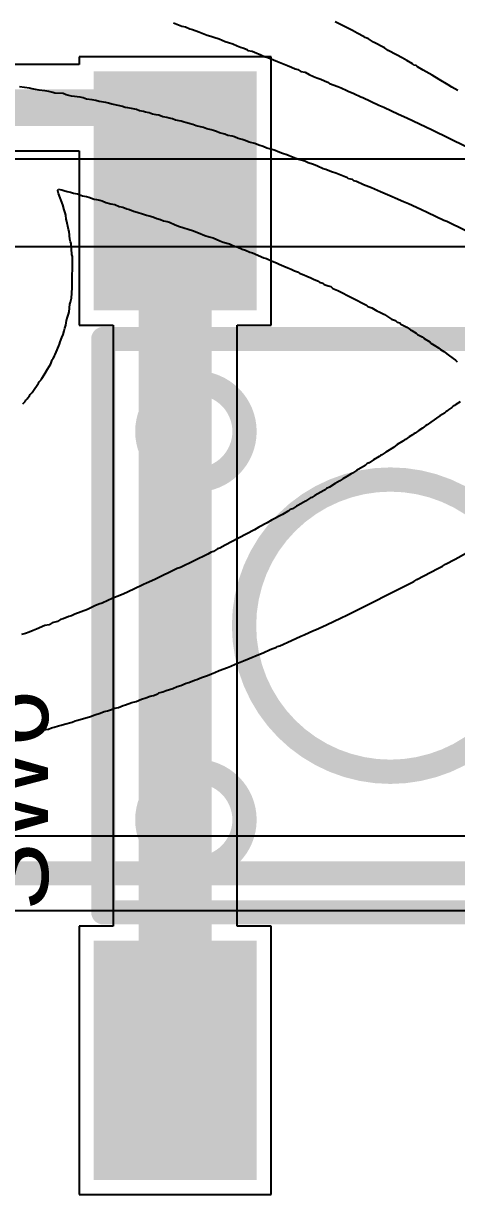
# Model space of a CAD drawing. Header units: inches. Extents: x 0 to 211, y 0 to 201.
# Drawn here: x 3.0734 to 3.2517, y 0.6436 to 1.1262 of the extents above; entities that cross this region are included whole.
import ezdxf

# ---------------------------------------------------------------- set-up
doc = ezdxf.new("R2010")
doc.units = ezdxf.units.IN
doc.header["$MEASUREMENT"] = 0
for name, color, linetype in [('Bottom Layer', 5, 'Continuous'), ('Bottom Overlay', 54, 'Continuous'), ('Layer 2', 76, 'Continuous'), ('Top Layer', 1, 'Continuous'), ('Top Overlay', 2, 'Continuous'), ('Top Paste', 8, 'Continuous'), ('Top Solder', 216, 'Continuous')]:
    doc.layers.add(name, color=color, linetype=linetype)
doc.styles.add('Arial', font='', dxfattribs={"height": 0.2})
doc.styles.get('Arial').set_extended_font_data('Arial')

# ---------------------------------------------------------------- blocks, each defined once
blk = doc.blocks.new('TS_1002S_12026C_80')
at = {"layer": 'Top Layer'}
for points in [[(-0.22441, 0.11811), (-0.13385, 0.11811), (-0.13385, 0.05906), (-0.22441, 0.05906)], [(0.13385, 0.1181), (0.22441, 0.1181), (0.22441, 0.05905), (0.13385, 0.05905)], [(-0.22441, -0.05906), (-0.13385, -0.05906), (-0.13385, -0.11811), (-0.22441, -0.11811)], [(0.13385, -0.05906), (0.22441, -0.05906), (0.22441, -0.11811), (0.13385, -0.11811)]]:
    blk.add_hatch(color=1, dxfattribs=at).paths.add_polyline_path(points)
at = {"layer": 'Top Paste'}
for points in [[(-0.22441, 0.11811), (-0.13385, 0.11811), (-0.13385, 0.05906), (-0.22441, 0.05906)], [(0.13385, 0.1181), (0.22441, 0.1181), (0.22441, 0.05905), (0.13385, 0.05905)], [(-0.22441, -0.05906), (-0.13385, -0.05906), (-0.13385, -0.11811), (-0.22441, -0.11811)], [(0.13385, -0.05906), (0.22441, -0.05906), (0.22441, -0.11811), (0.13385, -0.11811)]]:
    blk.add_hatch(color=8, dxfattribs=at).paths.add_polyline_path(points)
at = {"layer": 'Top Solder'}
for points in [[(-0.22841, 0.12211), (-0.12985, 0.12211), (-0.12985, 0.05506), (-0.22841, 0.05506)], [(0.12985, 0.1221), (0.22841, 0.1221), (0.22841, 0.05505), (0.12985, 0.05505)], [(-0.22841, -0.05506), (-0.12985, -0.05506), (-0.12985, -0.12211), (-0.22841, -0.12211)], [(0.12985, -0.05506), (0.22841, -0.05506), (0.22841, -0.12211), (0.12985, -0.12211)]]:
    blk.add_hatch(color=216, dxfattribs=at).paths.add_polyline_path(points)
at = {"layer": 'Top Overlay'}
for points in [[(0.11811, 0.11811, 0.01, 0.01, 0), (-0.11811, 0.11811, 0.01, 0.01, 0)], [(-0.11811, -0.11811, 0.01, 0.01, 0), (-0.11811, 0.11811, 0.01, 0.01, 0)], [(0.11811, -0.11811, 0.01, 0.01, 0), (0.11811, 0.11811, 0.01, 0.01, 0)], [(0.11811, -0.11811, 0.01, 0.01, 0), (-0.11811, -0.11811, 0.01, 0.01, 0)]]:
    blk.add_lwpolyline(points, format="xyseb", dxfattribs=at)
for points in [[(-0.12061, 0.11811, 0.005, 0.005, 1), (-0.11561, 0.11811, 0.005, 0.005, 1)], [(-0.12061, 0.11811, 0.005, 0.005, 1), (-0.11561, 0.11811, 0.005, 0.005, 1)], [(0.11561, 0.11811, 0.005, 0.005, 1), (0.12061, 0.11811, 0.005, 0.005, 1)], [(0.11561, 0.11811, 0.005, 0.005, 1), (0.12061, 0.11811, 0.005, 0.005, 1)], [(-0.05992, 0.07994, 0.01, 0.01, 1), (-0.09992, 0.07994, 0.01, 0.01, 1)], [(0.1, 0.07999, 0.01, 0.01, 1), (0.06, 0.07999, 0.01, 0.01, 1)], [(-0.10242, 0.07994, 0.005, 0.005, 1), (-0.09742, 0.07994, 0.005, 0.005, 1)], [(-0.06242, 0.07994, 0.005, 0.005, 1), (-0.05742, 0.07994, 0.005, 0.005, 1)], [(0.0575, 0.07999, 0.005, 0.005, 1), (0.0625, 0.07999, 0.005, 0.005, 1)], [(0.0975, 0.07999, 0.005, 0.005, 1), (0.1025, 0.07999, 0.005, 0.005, 1)], [(0.06021, 0, 0.01, 0.01, 1), (-0.06021, 0, 0.01, 0.01, 1)], [(-0.06271, 0, 0.005, 0.005, 1), (-0.05771, 0, 0.005, 0.005, 1)], [(0.05771, 0, 0.005, 0.005, 1), (0.06271, 0, 0.005, 0.005, 1)], [(-0.06, -0.08001, 0.01, 0.01, 1), (-0.1, -0.08001, 0.01, 0.01, 1)], [(0.1, -0.08001, 0.01, 0.01, 1), (0.06, -0.08001, 0.01, 0.01, 1)], [(-0.1025, -0.08001, 0.005, 0.005, 1), (-0.0975, -0.08001, 0.005, 0.005, 1)], [(-0.0625, -0.08001, 0.005, 0.005, 1), (-0.0575, -0.08001, 0.005, 0.005, 1)], [(0.0575, -0.08001, 0.005, 0.005, 1), (0.0625, -0.08001, 0.005, 0.005, 1)], [(0.0975, -0.08001, 0.005, 0.005, 1), (0.1025, -0.08001, 0.005, 0.005, 1)], [(-0.12061, -0.11811, 0.005, 0.005, 1), (-0.11561, -0.11811, 0.005, 0.005, 1)], [(-0.12061, -0.11811, 0.005, 0.005, 1), (-0.11561, -0.11811, 0.005, 0.005, 1)], [(0.11561, -0.11811, 0.005, 0.005, 1), (0.12061, -0.11811, 0.005, 0.005, 1)], [(0.11561, -0.11811, 0.005, 0.005, 1), (0.12061, -0.11811, 0.005, 0.005, 1)]]:
    blk.add_lwpolyline(points, format="xyseb", close=True, dxfattribs=at)

msp = doc.modelspace()

# ---------------------------------------------------------------- linework, layer by layer
at = {"layer": 'Bottom Layer'}
for p, q in [((3.38111, 0.79129), (1.78162, 0.79129)), ((1.78162, 0.76071), (3.38062, 0.76071))]:
    msp.add_line(p, q, dxfattribs=at)
msp.add_lwpolyline([(1.78162, 0.776, 0.01, 0.01, 0), (3.39617, 0.776, 0.01, 0.01, 0)], format="xyseb", dxfattribs=at)
at = {"layer": 'Bottom Overlay'}
for p, q in [((3.13513, 1.12635), (3.13854, 1.12504)), ((3.13854, 1.12504), (3.14012, 1.12477)), ((3.14012, 1.12477), (3.14195, 1.12399)), ((3.20885, 1.1232), (3.20177, 1.12687)), ((3.14195, 1.12399), (3.143, 1.12372)), ((3.143, 1.12372), (3.14563, 1.12267)), ((3.14563, 1.12267), (3.14904, 1.12136)), ((3.14904, 1.12136), (3.15048, 1.12097)), ((3.15048, 1.12097), (3.15179, 1.12044)), ((3.15179, 1.12044), (3.15402, 1.11979)), ((3.15402, 1.11979), (3.15638, 1.11874)), ((3.21069, 1.12215), (3.20885, 1.1232)), ((3.21357, 1.12058), (3.21069, 1.12215)), ((3.2141, 1.12031), (3.21357, 1.12058)), ((3.21541, 1.11979), (3.2141, 1.12031)), ((3.21751, 1.11848), (3.21541, 1.11979)), ((3.15638, 1.11874), (3.15783, 1.11835)), ((3.15783, 1.11835), (3.15953, 1.11769)), ((3.15953, 1.11769), (3.16137, 1.1169)), ((3.16137, 1.1169), (3.16268, 1.11638)), ((3.16268, 1.11638), (3.16373, 1.11612)), ((3.16373, 1.11612), (3.16543, 1.11546)), ((3.16543, 1.11546), (3.16583, 1.11507)), ((3.16583, 1.11507), (3.16753, 1.11467)), ((3.16753, 1.11467), (3.16845, 1.11428)), ((3.22197, 1.11612), (3.21751, 1.11848)), ((3.22354, 1.11507), (3.22197, 1.11612)), ((3.22695, 1.11323), (3.22354, 1.11507)), ((3.16845, 1.11428), (3.17107, 1.11323)), ((3.17107, 1.11323), (3.17291, 1.11244)), ((3.17291, 1.11244), (3.17396, 1.11218)), ((3.17396, 1.11218), (3.17632, 1.11113)), ((3.17632, 1.11113), (3.17803, 1.11048)), ((3.17803, 1.11048), (3.18065, 1.10943)), ((3.22932, 1.11192), (3.22695, 1.11323)), ((3.23115, 1.11087), (3.22932, 1.11192)), ((3.23351, 1.10956), (3.23115, 1.11087)), ((3.18065, 1.10943), (3.18209, 1.10877)), ((3.18209, 1.10877), (3.1838, 1.10811)), ((3.1838, 1.10811), (3.18524, 1.10746)), ((3.18524, 1.10746), (3.18629, 1.1072)), ((3.18629, 1.1072), (3.1876, 1.10641)), ((3.1876, 1.10641), (3.18931, 1.10602)), ((3.18931, 1.10602), (3.19101, 1.1051)), ((3.19101, 1.1051), (3.19285, 1.10431)), ((3.23404, 1.10903), (3.23351, 1.10956)), ((3.23509, 1.10877), (3.23404, 1.10903)), ((3.23561, 1.10825), (3.23509, 1.10877)), ((3.23797, 1.10693), (3.23561, 1.10825)), ((3.24165, 1.10483), (3.23797, 1.10693)), ((3.19285, 1.10431), (3.19416, 1.10379)), ((3.19416, 1.10379), (3.19587, 1.10313)), ((3.19587, 1.10313), (3.19731, 1.10247)), ((3.19731, 1.10247), (3.19901, 1.10182)), ((3.19901, 1.10182), (3.19941, 1.10142)), ((3.19941, 1.10142), (3.20282, 1.10011)), ((3.24453, 1.103), (3.24165, 1.10483)), ((3.2482, 1.1009), (3.24453, 1.103)), ((3.24978, 1.09985), (3.2482, 1.1009)), ((3.07597, 1.09946), (3.07178, 1.09998)), ((3.07702, 1.09919), (3.07597, 1.09946)), ((3.07834, 1.09893), (3.07702, 1.09919)), ((3.07991, 1.09867), (3.07834, 1.09893)), ((3.08227, 1.09841), (3.07991, 1.09867)), ((3.08384, 1.09814), (3.08227, 1.09841)), ((3.08555, 1.09775), (3.08384, 1.09814)), ((3.08634, 1.09749), (3.08555, 1.09775)), ((3.08975, 1.09723), (3.08634, 1.09749)), ((3.09106, 1.0967), (3.08975, 1.09723)), ((3.09316, 1.09618), (3.09106, 1.0967)), ((3.0967, 1.09578), (3.09316, 1.09618)), ((3.09801, 1.09552), (3.0967, 1.09578)), ((3.09932, 1.095), (3.09801, 1.09552)), ((3.20282, 1.10011), (3.20413, 1.09959)), ((3.20413, 1.09959), (3.20649, 1.09854)), ((3.20649, 1.09854), (3.20702, 1.09828)), ((3.20702, 1.09828), (3.20938, 1.09723)), ((3.20938, 1.09723), (3.21226, 1.09591)), ((3.21226, 1.09591), (3.21305, 1.09565)), ((3.21305, 1.09565), (3.21961, 1.0925)), ((3.25214, 1.09854), (3.24978, 1.09985)), ((3.10168, 1.09473), (3.09932, 1.095)), ((3.10326, 1.09447), (3.10168, 1.09473)), ((3.10457, 1.09395), (3.10326, 1.09447)), ((3.10732, 1.09355), (3.10457, 1.09395)), ((3.10837, 1.09329), (3.10732, 1.09355)), ((3.10982, 1.0929), (3.10837, 1.09329)), ((3.1131, 1.09224), (3.10982, 1.0929)), ((3.11415, 1.09198), (3.1131, 1.09224)), ((3.11533, 1.09159), (3.11415, 1.09198)), ((3.11638, 1.09132), (3.11533, 1.09159)), ((3.11795, 1.09106), (3.11638, 1.09132)), ((3.11992, 1.09067), (3.11795, 1.09106)), ((3.12123, 1.09014), (3.11992, 1.09067)), ((3.21961, 1.0925), (3.22171, 1.09172)), ((3.22171, 1.09172), (3.22774, 1.08883)), ((3.1228, 1.08988), (3.12123, 1.09014)), ((3.12359, 1.08962), (3.1228, 1.08988)), ((3.12516, 1.08936), (3.12359, 1.08962)), ((3.12648, 1.08883), (3.12516, 1.08936)), ((3.12805, 1.08857), (3.12648, 1.08883)), ((3.1291, 1.08831), (3.12805, 1.08857)), ((3.1308, 1.08765), (3.1291, 1.08831)), ((3.13238, 1.08739), (3.1308, 1.08765)), ((3.13343, 1.08713), (3.13238, 1.08739)), ((3.13474, 1.08686), (3.13343, 1.08713)), ((3.13605, 1.08634), (3.13474, 1.08686)), ((3.13828, 1.08595), (3.13605, 1.08634)), ((3.13959, 1.08542), (3.13828, 1.08595)), ((3.22774, 1.08883), (3.23115, 1.08726)), ((3.23115, 1.08726), (3.24165, 1.08227)), ((3.14064, 1.08516), (3.13959, 1.08542)), ((3.14209, 1.08477), (3.14064, 1.08516)), ((3.14313, 1.0845), (3.14209, 1.08477)), ((3.14445, 1.08398), (3.14313, 1.0845)), ((3.14746, 1.08332), (3.14445, 1.08398)), ((3.14891, 1.08267), (3.14746, 1.08332)), ((3.15061, 1.08227), (3.14891, 1.08267)), ((3.15166, 1.08201), (3.15061, 1.08227)), ((3.15284, 1.08162), (3.15166, 1.08201)), ((3.15415, 1.08109), (3.15284, 1.08162)), ((3.15625, 1.08057), (3.15415, 1.08109)), ((3.24165, 1.08227), (3.25555, 1.07545)), ((3.15756, 1.08004), (3.15625, 1.08057)), ((3.15927, 1.07965), (3.15756, 1.08004)), ((3.16032, 1.07939), (3.15927, 1.07965)), ((3.16176, 1.07873), (3.16032, 1.07939)), ((3.16347, 1.07834), (3.16176, 1.07873)), ((3.16465, 1.07794), (3.16347, 1.07834)), ((3.16635, 1.07729), (3.16465, 1.07794)), ((3.16858, 1.07663), (3.16635, 1.07729)), ((3.17029, 1.07598), (3.16858, 1.07663)), ((3.17212, 1.07545), (3.17029, 1.07598)), ((3.17357, 1.0748), (3.17212, 1.07545)), ((3.17527, 1.0744), (3.17357, 1.0748)), ((3.17698, 1.07375), (3.17527, 1.0744)), ((3.17829, 1.07322), (3.17698, 1.07375)), ((3.17999, 1.07257), (3.17829, 1.07322)), ((3.18183, 1.07204), (3.17999, 1.07257)), ((3.18445, 1.07099), (3.18183, 1.07204)), ((3.18668, 1.07007), (3.18445, 1.07099)), ((3.18773, 1.06981), (3.18668, 1.07007)), ((3.18918, 1.06942), (3.18773, 1.06981)), ((3.19062, 1.06876), (3.18918, 1.06942)), ((3.19272, 1.06798), (3.19062, 1.06876)), ((3.19442, 1.06732), (3.19272, 1.06798)), ((3.19678, 1.06627), (3.19442, 1.06732)), ((3.19783, 1.06601), (3.19678, 1.06627)), ((3.20019, 1.06496), (3.19783, 1.06601)), ((3.20203, 1.06443), (3.20019, 1.06496)), ((3.20544, 1.06312), (3.20203, 1.06443)), ((3.20675, 1.0626), (3.20544, 1.06312)), ((3.20715, 1.0622), (3.20675, 1.0626)), ((3.20885, 1.06181), (3.20715, 1.0622)), ((3.20938, 1.06129), (3.20885, 1.06181)), ((3.08752, 1.05722), (3.08765, 1.05787)), ((3.08791, 1.05604), (3.08752, 1.05722)), ((3.08765, 1.05787), (3.08922, 1.05761)), ((3.08922, 1.05761), (3.09001, 1.05735)), ((3.09001, 1.05735), (3.09145, 1.05696)), ((3.09145, 1.05696), (3.09276, 1.05669)), ((3.21043, 1.06102), (3.20938, 1.06129)), ((3.21331, 1.05971), (3.21043, 1.06102)), ((3.21672, 1.0584), (3.21331, 1.05971)), ((3.2204, 1.05683), (3.21672, 1.0584)), ((3.22512, 1.05473), (3.2204, 1.05683)), ((3.08857, 1.05433), (3.08791, 1.05604)), ((3.08896, 1.05315), (3.08857, 1.05433)), ((3.08962, 1.05145), (3.08896, 1.05315)), ((3.09276, 1.05669), (3.09408, 1.05617)), ((3.09408, 1.05617), (3.09565, 1.05591)), ((3.09565, 1.05591), (3.09775, 1.05512)), ((3.09775, 1.05512), (3.09932, 1.05486)), ((3.09932, 1.05486), (3.10037, 1.0546)), ((3.10037, 1.0546), (3.10247, 1.05381)), ((3.10247, 1.05381), (3.10352, 1.05355)), ((3.10352, 1.05355), (3.10483, 1.05328)), ((3.10483, 1.05328), (3.10588, 1.05302)), ((3.10588, 1.05302), (3.10732, 1.05237)), ((3.10732, 1.05237), (3.10942, 1.05184)), ((3.22643, 1.0542), (3.22512, 1.05473)), ((3.22984, 1.05263), (3.22643, 1.0542)), ((3.23194, 1.05184), (3.22984, 1.05263)), ((3.09014, 1.04935), (3.08962, 1.05145)), ((3.09053, 1.04817), (3.09014, 1.04935)), ((3.0908, 1.04712), (3.09053, 1.04817)), ((3.09106, 1.04554), (3.0908, 1.04712)), ((3.10942, 1.05184), (3.111, 1.05158)), ((3.111, 1.05158), (3.11283, 1.05079)), ((3.11283, 1.05079), (3.11428, 1.0504)), ((3.11428, 1.0504), (3.11598, 1.04974)), ((3.11598, 1.04974), (3.11703, 1.04948)), ((3.11703, 1.04948), (3.11874, 1.04882)), ((3.11874, 1.04882), (3.12018, 1.04843)), ((3.12018, 1.04843), (3.1228, 1.04764)), ((3.1228, 1.04764), (3.12411, 1.04712)), ((3.12411, 1.04712), (3.12516, 1.04686)), ((3.23692, 1.04948), (3.23194, 1.05184)), ((3.23981, 1.04817), (3.23692, 1.04948)), ((3.24637, 1.04502), (3.23981, 1.04817)), ((3.09132, 1.0445), (3.09106, 1.04554)), ((3.09198, 1.04122), (3.09132, 1.0445)), ((3.12516, 1.04686), (3.12661, 1.04646)), ((3.12661, 1.04646), (3.12831, 1.04581)), ((3.12831, 1.04581), (3.12976, 1.04541)), ((3.12976, 1.04541), (3.13107, 1.04489)), ((3.13107, 1.04489), (3.13251, 1.0445)), ((3.13251, 1.0445), (3.13356, 1.04423)), ((3.13356, 1.04423), (3.13592, 1.04318)), ((3.13592, 1.04318), (3.13763, 1.04253)), ((3.13763, 1.04253), (3.13907, 1.04213)), ((3.24768, 1.0445), (3.24637, 1.04502)), ((3.26421, 1.03636), (3.24768, 1.0445)), ((3.09224, 1.04043), (3.09198, 1.04122)), ((3.0925, 1.03728), (3.09224, 1.04043)), ((3.13907, 1.04213), (3.14156, 1.04122)), ((3.14156, 1.04122), (3.143, 1.04082)), ((3.143, 1.04082), (3.1455, 1.0399)), ((3.1455, 1.0399), (3.14812, 1.03885)), ((3.14812, 1.03885), (3.14982, 1.0382)), ((3.14982, 1.0382), (3.15153, 1.03781)), ((3.15153, 1.03781), (3.15428, 1.03662)), ((3.09276, 1.03623), (3.0925, 1.03728)), ((3.09303, 1.03544), (3.09276, 1.03623)), ((3.09329, 1.03098), (3.09303, 1.03544)), ((3.15428, 1.03662), (3.1556, 1.0361)), ((3.1556, 1.0361), (3.15822, 1.03531)), ((3.15822, 1.03531), (3.15874, 1.03505)), ((3.15874, 1.03505), (3.16058, 1.03426)), ((3.16058, 1.03426), (3.16163, 1.034)), ((3.16163, 1.034), (3.16347, 1.03321)), ((3.16347, 1.03321), (3.16478, 1.03269)), ((3.16478, 1.03269), (3.16661, 1.0319)), ((3.09355, 1.0302), (3.09329, 1.03098)), ((3.09342, 1.01721), (3.09355, 1.0302)), ((3.16661, 1.0319), (3.16766, 1.03164)), ((3.16766, 1.03164), (3.17239, 1.02954)), ((3.17239, 1.02954), (3.17344, 1.02928)), ((3.17344, 1.02928), (3.1758, 1.02823)), ((3.1758, 1.02823), (3.1775, 1.02757)), ((3.1775, 1.02757), (3.17868, 1.02692)), ((3.17868, 1.02692), (3.18052, 1.02613)), ((3.18052, 1.02613), (3.18222, 1.02548)), ((3.18222, 1.02548), (3.18354, 1.02495)), ((3.18354, 1.02495), (3.18498, 1.02429)), ((3.18498, 1.02429), (3.18668, 1.02364)), ((3.18668, 1.02364), (3.18708, 1.02325)), ((3.18708, 1.02325), (3.18878, 1.02259)), ((3.18878, 1.02259), (3.19009, 1.02206)), ((3.19009, 1.02206), (3.19167, 1.02128)), ((3.19167, 1.02128), (3.19311, 1.02062)), ((3.19311, 1.02062), (3.19482, 1.01997)), ((3.19482, 1.01997), (3.19521, 1.01957)), ((3.19521, 1.01957), (3.19665, 1.01918)), ((3.19665, 1.01918), (3.19705, 1.01879)), ((3.19705, 1.01879), (3.19757, 1.01852)), ((3.19757, 1.01852), (3.19888, 1.018)), ((3.09316, 1.01301), (3.09342, 1.01721)), ((3.19888, 1.018), (3.19993, 1.01774)), ((3.19993, 1.01774), (3.20072, 1.01695)), ((3.20072, 1.01695), (3.20282, 1.01616)), ((3.20282, 1.01616), (3.21462, 1.01013)), ((3.09224, 1.00737), (3.0925, 1.01052)), ((3.0925, 1.01052), (3.09276, 1.01131)), ((3.09276, 1.01131), (3.09316, 1.01301)), ((3.21462, 1.01013), (3.21515, 1.0096)), ((3.21515, 1.0096), (3.21685, 1.00895)), ((3.21685, 1.00895), (3.21882, 1.00777)), ((3.09093, 1.00186), (3.09119, 1.0037)), ((3.09119, 1.0037), (3.09158, 1.00514)), ((3.09158, 1.00514), (3.09198, 1.00632)), ((3.09198, 1.00632), (3.09224, 1.00737)), ((3.21882, 1.00777), (3.22013, 1.00724)), ((3.22013, 1.00724), (3.22197, 1.00619)), ((3.22197, 1.00619), (3.22486, 1.00436)), ((3.22486, 1.00436), (3.22656, 1.0037)), ((3.22656, 1.0037), (3.22722, 1.00304)), ((3.08975, 0.99806), (3.09014, 0.9995)), ((3.09014, 0.9995), (3.0904, 1.00055)), ((3.0904, 1.00055), (3.09093, 1.00186)), ((3.22722, 1.00304), (3.22827, 1.00278)), ((3.22827, 1.00278), (3.22879, 1.00226)), ((3.22879, 1.00226), (3.22932, 1.002)), ((3.22932, 1.002), (3.23115, 1.00095)), ((3.23115, 1.00095), (3.23273, 0.9999)), ((3.23273, 0.9999), (3.23325, 0.99963)), ((3.23325, 0.99963), (3.23509, 0.99858)), ((3.0883, 0.99399), (3.08857, 0.99504)), ((3.08857, 0.99504), (3.08922, 0.99675)), ((3.08922, 0.99675), (3.08975, 0.99806)), ((3.23509, 0.99858), (3.23561, 0.99806)), ((3.23561, 0.99806), (3.23745, 0.99701)), ((3.23745, 0.99701), (3.23824, 0.99649)), ((3.23824, 0.99649), (3.23837, 0.99635)), ((3.23837, 0.99635), (3.2406, 0.99491)), ((3.2406, 0.99491), (3.24112, 0.99439)), ((3.24112, 0.99439), (3.24243, 0.9936)), ((3.08568, 0.98796), (3.08621, 0.98927)), ((3.08621, 0.98927), (3.08647, 0.9898)), ((3.08647, 0.9898), (3.08726, 0.99163)), ((3.08726, 0.99163), (3.0883, 0.99399)), ((3.24243, 0.9936), (3.24427, 0.99255)), ((3.24427, 0.99255), (3.24506, 0.99176)), ((3.24506, 0.99176), (3.24637, 0.99098)), ((3.24637, 0.99098), (3.24873, 0.98914)), ((3.08332, 0.98376), (3.08463, 0.98586)), ((3.08463, 0.98586), (3.08529, 0.98757)), ((3.08529, 0.98757), (3.08568, 0.98796)), ((3.24873, 0.98914), (3.25122, 0.98743)), ((3.25122, 0.98743), (3.25188, 0.98678)), ((3.0807, 0.9793), (3.08096, 0.97983)), ((3.08096, 0.97983), (3.08201, 0.9814)), ((3.08201, 0.9814), (3.08332, 0.98376)), ((3.07729, 0.97458), (3.07965, 0.97799)), ((3.07965, 0.97799), (3.07991, 0.97852)), ((3.07991, 0.97852), (3.0807, 0.9793)), ((3.07322, 0.96946), (3.07414, 0.97038)), ((3.07414, 0.97038), (3.0744, 0.97091)), ((3.0744, 0.97091), (3.07492, 0.97143)), ((3.07492, 0.97143), (3.07519, 0.97196)), ((3.07519, 0.97196), (3.07597, 0.97274)), ((3.07597, 0.97274), (3.07624, 0.97327)), ((3.07624, 0.97327), (3.07702, 0.97406)), ((3.07702, 0.97406), (3.07729, 0.97458)), ((3.25319, 0.97025), (3.25135, 0.9692)), ((3.24663, 0.96553), (3.24479, 0.96448)), ((3.24742, 0.96632), (3.24663, 0.96553)), ((3.24794, 0.96658), (3.24742, 0.96632)), ((3.24847, 0.9671), (3.24794, 0.96658)), ((3.24978, 0.96789), (3.24847, 0.9671)), ((3.2503, 0.96841), (3.24978, 0.96789)), ((3.25083, 0.96868), (3.2503, 0.96841)), ((3.25135, 0.9692), (3.25083, 0.96868)), ((3.23902, 0.96054), (3.23758, 0.95936)), ((3.23955, 0.96081), (3.23902, 0.96054)), ((3.24112, 0.96186), (3.23955, 0.96081)), ((3.24479, 0.96448), (3.24112, 0.96186)), ((3.2322, 0.95582), (3.23063, 0.95477)), ((3.23351, 0.95661), (3.2322, 0.95582)), ((3.23404, 0.95713), (3.23351, 0.95661)), ((3.23456, 0.9574), (3.23404, 0.95713)), ((3.23614, 0.95845), (3.23456, 0.9574)), ((3.23758, 0.95936), (3.23614, 0.95845)), ((3.22577, 0.95149), (3.22249, 0.94953)), ((3.22722, 0.95267), (3.22577, 0.95149)), ((3.22958, 0.95399), (3.22722, 0.95267)), ((3.2301, 0.95451), (3.22958, 0.95399)), ((3.23063, 0.95477), (3.2301, 0.95451)), ((3.21751, 0.94638), (3.21567, 0.94507)), ((3.21987, 0.94769), (3.21751, 0.94638)), ((3.2204, 0.94821), (3.21987, 0.94769)), ((3.22092, 0.94848), (3.2204, 0.94821)), ((3.22249, 0.94953), (3.22092, 0.94848)), ((3.21043, 0.94192), (3.20885, 0.94087)), ((3.2141, 0.94402), (3.21043, 0.94192)), ((3.21489, 0.9448), (3.2141, 0.94402)), ((3.21567, 0.94507), (3.21489, 0.9448)), ((3.20177, 0.93667), (3.19941, 0.9351)), ((3.20361, 0.93772), (3.20177, 0.93667)), ((3.20492, 0.93851), (3.20361, 0.93772)), ((3.20649, 0.93956), (3.20492, 0.93851)), ((3.20833, 0.94061), (3.20649, 0.93956)), ((3.20885, 0.94087), (3.20833, 0.94061)), ((3.19337, 0.93169), (3.19206, 0.9309)), ((3.19705, 0.93379), (3.19337, 0.93169)), ((3.19757, 0.93405), (3.19705, 0.93379)), ((3.1981, 0.93457), (3.19757, 0.93405)), ((3.19941, 0.9351), (3.1981, 0.93457)), ((3.18577, 0.92723), (3.18419, 0.92618)), ((3.18629, 0.92749), (3.18577, 0.92723)), ((3.1876, 0.92828), (3.18629, 0.92749)), ((3.18944, 0.92933), (3.1876, 0.92828)), ((3.18996, 0.92959), (3.18944, 0.92933)), ((3.19154, 0.93064), (3.18996, 0.92959)), ((3.19206, 0.9309), (3.19154, 0.93064)), ((3.17999, 0.92382), (3.17553, 0.92146)), ((3.18209, 0.92513), (3.17999, 0.92382)), ((3.18262, 0.92539), (3.18209, 0.92513)), ((3.18314, 0.92591), (3.18262, 0.92539)), ((3.18419, 0.92618), (3.18314, 0.92591)), ((3.16845, 0.91752), (3.16189, 0.91411)), ((3.17029, 0.91857), (3.16845, 0.91752)), ((3.1737, 0.92041), (3.17029, 0.91857)), ((3.17553, 0.92146), (3.1737, 0.92041)), ((3.16189, 0.91411), (3.15638, 0.91122)), ((3.1493, 0.90755), (3.13802, 0.90204)), ((3.15061, 0.90834), (3.1493, 0.90755)), ((3.15166, 0.9086), (3.15061, 0.90834)), ((3.15324, 0.90965), (3.15166, 0.9086)), ((3.15428, 0.90991), (3.15324, 0.90965)), ((3.15638, 0.91122), (3.15428, 0.90991)), ((3.25109, 0.90545), (3.25581, 0.90808)), ((3.24401, 0.90152), (3.24584, 0.90257)), ((3.24584, 0.90257), (3.24715, 0.90335)), ((3.24715, 0.90335), (3.25109, 0.90545)), ((3.13671, 0.90152), (3.12753, 0.89706)), ((3.13802, 0.90204), (3.13671, 0.90152)), ((3.23535, 0.89706), (3.24401, 0.90152)), ((3.11887, 0.89312), (3.11441, 0.89102)), ((3.1228, 0.89496), (3.11887, 0.89312)), ((3.12411, 0.89548), (3.1228, 0.89496)), ((3.12753, 0.89706), (3.12411, 0.89548)), ((3.20649, 0.88237), (3.23404, 0.89627)), ((3.23404, 0.89627), (3.23535, 0.89706)), ((3.10811, 0.8884), (3.10575, 0.88735)), ((3.10995, 0.88919), (3.10811, 0.8884)), ((3.11192, 0.8901), (3.10995, 0.88919)), ((3.11441, 0.89102), (3.11192, 0.8901)), ((3.09972, 0.88473), (3.0946, 0.88276)), ((3.10116, 0.88538), (3.09972, 0.88473)), ((3.10273, 0.88617), (3.10116, 0.88538)), ((3.10444, 0.88683), (3.10273, 0.88617)), ((3.10575, 0.88735), (3.10444, 0.88683)), ((3.08398, 0.87843), (3.08227, 0.87804)), ((3.08529, 0.87922), (3.08398, 0.87843)), ((3.08739, 0.87974), (3.08529, 0.87922)), ((3.0887, 0.88053), (3.08739, 0.87974)), ((3.08975, 0.88079), (3.0887, 0.88053)), ((3.09211, 0.88184), (3.08975, 0.88079)), ((3.09316, 0.8821), (3.09211, 0.88184)), ((3.0946, 0.88276), (3.09316, 0.8821)), ((3.19364, 0.87633), (3.1981, 0.87843)), ((3.1981, 0.87843), (3.20413, 0.88132)), ((3.20413, 0.88132), (3.20649, 0.88237)), ((3.07427, 0.87476), (3.07256, 0.87436)), ((3.07571, 0.87541), (3.07427, 0.87476)), ((3.07742, 0.87607), (3.07571, 0.87541)), ((3.07873, 0.87659), (3.07742, 0.87607)), ((3.08227, 0.87804), (3.07873, 0.87659)), ((3.18367, 0.87187), (3.1876, 0.87371)), ((3.1876, 0.87371), (3.18891, 0.87423)), ((3.18891, 0.87423), (3.19285, 0.87607)), ((3.19285, 0.87607), (3.19364, 0.87633)), ((3.17501, 0.8682), (3.1775, 0.86912)), ((3.1775, 0.86912), (3.1779, 0.86951)), ((3.1779, 0.86951), (3.17895, 0.86977)), ((3.17895, 0.86977), (3.18367, 0.87187)), ((3.16399, 0.86348), (3.16635, 0.86453)), ((3.16635, 0.86453), (3.17029, 0.8661)), ((3.17029, 0.8661), (3.17212, 0.86689)), ((3.17212, 0.86689), (3.17501, 0.8682)), ((3.15219, 0.85875), (3.15402, 0.85954)), ((3.15402, 0.85954), (3.15743, 0.86085)), ((3.15743, 0.86085), (3.15874, 0.86138)), ((3.15874, 0.86138), (3.16058, 0.86216)), ((3.16058, 0.86216), (3.16399, 0.86348)), ((3.13815, 0.85338), (3.14038, 0.85429)), ((3.14038, 0.85429), (3.14143, 0.85456)), ((3.14143, 0.85456), (3.14379, 0.85561)), ((3.14379, 0.85561), (3.14484, 0.85587)), ((3.14484, 0.85587), (3.14668, 0.85666)), ((3.14668, 0.85666), (3.14917, 0.85757)), ((3.14917, 0.85757), (3.15087, 0.85823)), ((3.15087, 0.85823), (3.15219, 0.85875)), ((3.12556, 0.84892), (3.127, 0.84931)), ((3.127, 0.84931), (3.12871, 0.84997)), ((3.12871, 0.84997), (3.1291, 0.85036)), ((3.1291, 0.85036), (3.1308, 0.85075)), ((3.1308, 0.85075), (3.13212, 0.85128)), ((3.13212, 0.85128), (3.13356, 0.85167)), ((3.13356, 0.85167), (3.13487, 0.8522)), ((3.13487, 0.8522), (3.13671, 0.85298)), ((3.13671, 0.85298), (3.13815, 0.85338)), ((3.11257, 0.84433), (3.11441, 0.84511)), ((3.11441, 0.84511), (3.11546, 0.84537)), ((3.11546, 0.84537), (3.11808, 0.84642)), ((3.11808, 0.84642), (3.11979, 0.84682)), ((3.11979, 0.84682), (3.12202, 0.84774)), ((3.12202, 0.84774), (3.12385, 0.84826)), ((3.12385, 0.84826), (3.12556, 0.84892)), ((3.09578, 0.83908), (3.10103, 0.84065)), ((3.10103, 0.84065), (3.10273, 0.84131)), ((3.10273, 0.84131), (3.10496, 0.84196)), ((3.10496, 0.84196), (3.10667, 0.84262)), ((3.10667, 0.84262), (3.10798, 0.84288)), ((3.10798, 0.84288), (3.10929, 0.84341)), ((3.10929, 0.84341), (3.111, 0.84406)), ((3.111, 0.84406), (3.11257, 0.84433)), ((3.07978, 0.83436), (3.08161, 0.83514)), ((3.08161, 0.83514), (3.08371, 0.83541)), ((3.08371, 0.83541), (3.08503, 0.83593)), ((3.08503, 0.83593), (3.08607, 0.83619)), ((3.08607, 0.83619), (3.08791, 0.83672)), ((3.08791, 0.83672), (3.08896, 0.83698)), ((3.08896, 0.83698), (3.09027, 0.8375)), ((3.09027, 0.8375), (3.09342, 0.83829)), ((3.09342, 0.83829), (3.09473, 0.83882)), ((3.09473, 0.83882), (3.09578, 0.83908)), ((3.07165, 0.832), (3.07348, 0.83278)), ((3.07348, 0.83278), (3.07571, 0.83318)), ((3.07571, 0.83318), (3.07689, 0.83357)), ((3.07689, 0.83357), (3.07794, 0.83383)), ((3.07794, 0.83383), (3.07978, 0.83436))]:
    msp.add_line(p, q, dxfattribs=at)
at = {"layer": 'Layer 2'}
for p, q in [((3.46525, 1.07025), (1.77, 1.07025)), ((1.08814, 1.03424), (3.48929, 1.03424))]:
    msp.add_line(p, q, dxfattribs=at)
at = {"layer": 'Top Layer'}
for p, q in [((3.17535, 1.11245), (3.0963, 1.11245)), ((3.0963, 1.11245), (3.0963, 1.10929)), ((3.17535, 1.0019), (3.17535, 1.11245)), ((3.0963, 1.10929), (3.06974, 1.10929)), ((3.06974, 1.07361), (3.0963, 1.07361)), ((3.0963, 1.07361), (3.0963, 1.0019)), ((3.0963, 1.0019), (3.11033, 1.0019)), ((3.11033, 1.0019), (3.11033, 0.75419)), ((3.16131, 0.75419), (3.16131, 1.0019)), ((3.16131, 1.0019), (3.17535, 1.0019)), ((3.11033, 0.75419), (3.0963, 0.75419)), ((3.0963, 0.75419), (3.0963, 0.64364)), ((3.17535, 0.75419), (3.16131, 0.75419)), ((3.17535, 0.64364), (3.17535, 0.75419)), ((3.0963, 0.64364), (3.17535, 0.64364))]:
    msp.add_line(p, q, dxfattribs=at)
for points in [[(3.04724, 1.09145, 0.015, 0.015, 0), (3.1113, 1.09145, 0.015, 0.015, 0)], [(3.1113, 1.09145, 0.015, 0.015, 0), (3.13582, 1.06692, 0.015, 0.015, 0)], [(3.13582, 0.69891, 0.03, 0.03, 0), (3.13582, 1.05717, 0.03, 0.03, 0)], [(3.13582, 1.05717, 0.015, 0.015, 0), (3.13582, 1.06692, 0.015, 0.015, 0)]]:
    msp.add_lwpolyline(points, format="xyseb", dxfattribs=at)
for points in [[(3.10755, 1.09145, 0.0075, 0.0075, 1), (3.11505, 1.09145, 0.0075, 0.0075, 1)], [(3.10755, 1.09145, 0.0075, 0.0075, 1), (3.11505, 1.09145, 0.0075, 0.0075, 1)], [(3.12832, 1.05717, 0.015, 0.015, 1), (3.14332, 1.05717, 0.015, 0.015, 1)], [(3.13207, 1.06692, 0.0075, 0.0075, 1), (3.13957, 1.06692, 0.0075, 0.0075, 1)], [(3.13207, 1.06692, 0.0075, 0.0075, 1), (3.13957, 1.06692, 0.0075, 0.0075, 1)], [(3.13207, 1.05717, 0.0075, 0.0075, 1), (3.13957, 1.05717, 0.0075, 0.0075, 1)], [(3.12832, 0.69891, 0.015, 0.015, 1), (3.14332, 0.69891, 0.015, 0.015, 1)]]:
    msp.add_lwpolyline(points, format="xyseb", close=True, dxfattribs=at)

# ---------------------------------------------------------------- block references
at = {"rotation": 270}
msp.add_blockref('TS_1002S_12026C_80', (3.22441, 0.87804), dxfattribs=at)

# ---------------------------------------------------------------- texts
at = {"layer": 'Top Overlay', "style": 'Arial'}
msp.add_text('SW6', height=0.03, rotation=90, dxfattribs=at).set_placement((3.08355, 0.76065))

doc.saveas('drawing.dxf')
